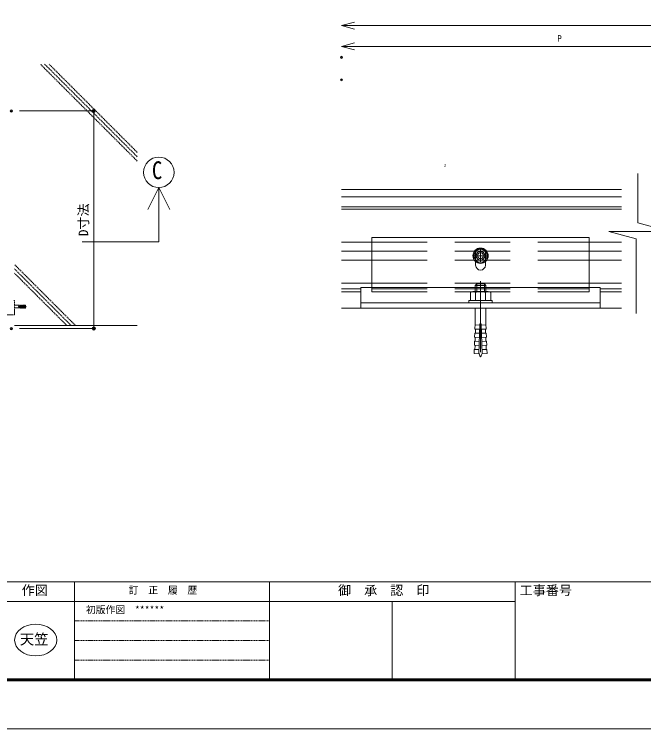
# Model space of a CAD drawing. Units: millimetres, scale not verified. Extents: x -1261 to 1262, y -891 to 891.
# Drawn here: x -300 to 279, y -891 to -234 of the extents above; entities that cross this region are included whole.
import ezdxf
from ezdxf.enums import TextEntityAlignment as Align

# ---------------------------------------------------------------- set-up
doc = ezdxf.new("R2010")
doc.units = ezdxf.units.MM
doc.header["$LTSCALE"] = 4
doc.header["$PDMODE"] = 32
doc.header["$PDSIZE"] = 2
for name, pattern in [('USER1', [19.1, 12.7, -6.4]), ('USER2', [51, 31.8, -6.4, 6.4, -6.4]), ('USER3', [6.5, 0.1, -6.4]), ('USER5', [0.375, 0.25, -0.125])]:
    doc.linetypes.add(name, pattern=pattern)
for name, color, linetype, lineweight in [('0-0_0', 3, 'Continuous', 18), ('0-1_CSLAYER2', 7, 'Continuous', 18), ('0-2_金物', 6, 'Continuous', 18), ('0-3_Defpoints', 7, 'Continuous', 18), ('0-4_41_U+FF71_U+FF99_U+FF90', 7, 'Continuous', 18), ('0-6_CSLAYER3', 7, 'Continuous', 18), ('0-9_2躯体線', 4, 'USER5', 18), ('0-A_WAKU', 7, 'Continuous', 18)]:
    doc.layers.add(name, color=color, linetype=linetype, lineweight=lineweight)
doc.layers.add('0-7_MOJI', color=7, linetype='Continuous')
doc.styles.add('ＭＳ ゴシック', font='')
doc.styles.get('ＭＳ ゴシック').set_extended_font_data('MS Gothic')

# ---------------------------------------------------------------- blocks, each defined once
blk = doc.blocks.new('_Open30')
at = {"layer": '0-0_0', "color": 7, "lineweight": 9}
blk.add_line((0, 0), (-1, 0), dxfattribs=at)
blk.add_lwpolyline([(-1, 0.2679), (0, 0), (-1, -0.2679)], dxfattribs=at)
blk = doc.blocks.new('D43')
at = {"layer": '0-1_CSLAYER2', "lineweight": 9}
for p in [(2492.997, 530.694), (2870.014, 527.84)]:
    blk.add_line(p, (2870.014, 530.694), dxfattribs=at)
at = {"layer": '0-3_Defpoints'}
for p in [(2870.014, 530.694), (2480.997, 520.64), (2870.014, 520.64)]:
    blk.add_point(p, dxfattribs=at)
at = {"layer": '0-1_CSLAYER2', "xscale": 12, "yscale": 12, "rotation": 180}
blk.add_blockref('_Open30', (2480.997, 530.694), dxfattribs=at)
at = {"layer": '0-1_CSLAYER2', "style": 'ＭＳ ゴシック'}
blk.add_text('P', height=6.158, dxfattribs=at).set_placement((2679.405, 533.094), align=Align.BOTTOM_LEFT)
blk = doc.blocks.new('_Origin2')
at = {"layer": '0-0_0', "color": 7, "lineweight": 9}
blk.add_line((-0.5, 0), (-1, 0), dxfattribs=at)
for radius in [0.5, 0.25]:
    blk.add_circle((0, 0), radius, dxfattribs=at)
blk = doc.blocks.new('D73')
at = {"layer": '0-1_CSLAYER2', "lineweight": 9}
for p, q in [((2185.077, 471.359), (2253.397, 471.359)), ((2253.397, 468.359), (2253.397, 274.359)), ((2185.077, 271.359), (2253.397, 271.359))]:
    blk.add_line(p, q, dxfattribs=at)
at = {"layer": '0-3_Defpoints'}
for p in [(2177.577, 471.359), (2177.577, 271.359), (2253.397, 271.359)]:
    blk.add_point(p, dxfattribs=at)
at = {"layer": '0-1_CSLAYER2', "xscale": 3, "yscale": 3}
for p, rotation in [((2253.397, 471.359), 90), ((2253.397, 271.359), 270)]:
    blk.add_blockref('_Origin2', p, dxfattribs=dict(at, rotation=rotation))
at = {"layer": '0-1_CSLAYER2', "style": 'ＭＳ ゴシック'}
blk.add_text('D寸法', height=8.798, rotation=90, dxfattribs=at).set_placement((2250.847, 356.359), align=Align.BOTTOM_LEFT)
blk = doc.blocks.new('A$C3B587350')
at = {"layer": '0-2_金物', "color": 7}
for p, q in [((-5, 0), (-5, -14.336)), ((5, 0), (5, -14.336)), ((-5, -14.336), (-5.171, -19.22)), ((-5.171, -19.22), (-0.816, -19.372)), ((-5.04, -15.472), (-0.682, -15.624)), ((-4.546, -19.241), (-4.677, -22.989)), ((-0.628, -14.489), (-1.584, -41.88)), ((-0.625, -14.336), (0.625, -14.336)), ((0.628, -14.489), (1.584, -41.88)), ((5.04, -15.472), (0.682, -15.624)), ((5.171, -19.22), (0.816, -19.372)), ((4.546, -19.241), (4.677, -22.989)), ((5, -14.336), (5.171, -19.22)), ((-5.301, -22.967), (-5.432, -26.715)), ((-5.301, -22.967), (-0.947, -23.119)), ((5.301, -22.967), (0.947, -23.119)), ((-5.563, -30.463), (-5.694, -34.21)), ((-5.563, -30.463), (-1.208, -30.615)), ((-5.432, -26.715), (-1.077, -26.867)), ((-4.808, -26.737), (-4.939, -30.484)), ((5.563, -30.463), (1.208, -30.615)), ((4.808, -26.737), (4.939, -30.484)), ((-5.825, -37.958), (-5.957, -41.727)), ((-5.825, -37.958), (-1.47, -38.11)), ((-5.694, -34.21), (-1.339, -34.362)), ((-5.069, -34.232), (-5.2, -37.98)), ((5.825, -37.958), (1.47, -38.11)), ((5.069, -34.232), (5.2, -37.98)), ((5.825, -37.958), (5.957, -41.727)), ((-1.636, -41.878), (-5.957, -41.727)), ((1.636, -41.878), (5.957, -41.727))]:
    blk.add_line(p, q, dxfattribs=at)
at = {"layer": '0-2_金物', "color": 7, "linetype": 'USER3'}
blk.add_line((0.625, -14.336), (-0.625, -14.336), dxfattribs=at)
at = {"layer": '0-2_金物', "color": 7}
for points in [[(5.301, -22.967), (5.432, -26.715), (1.077, -26.867)], [(5.563, -30.463), (5.694, -34.21), (1.339, -34.362)]]:
    blk.add_lwpolyline(points, dxfattribs=at)
for centre, start, end in [((8.166, -39.543), 185.77609, 213.13954), ((-8.166, -39.543), 326.86046, 354.22391)]:
    blk.add_arc(centre, 9.753, start, end, dxfattribs=at)
blk = doc.blocks.new('_Small')
at = {"layer": '0-0_0', "color": 7, "lineweight": 9}
blk.add_circle((0, 0), 0.25, dxfattribs=at)
blk = doc.blocks.new('D75')
at = {"layer": '0-1_CSLAYER2', "lineweight": 9}
for p in [(2492.997, 549.834), (3380.054, 427.888)]:
    blk.add_line(p, (3380.054, 549.834), dxfattribs=at)
at = {"layer": '0-3_Defpoints'}
for p in [(3380.054, 549.834), (2480.997, 500.016), (3380.054, 420.688)]:
    blk.add_point(p, dxfattribs=at)
at = {"layer": '0-1_CSLAYER2', "xscale": 12, "yscale": 12, "rotation": 180}
blk.add_blockref('_Open30', (2480.997, 549.834), dxfattribs=at)
at = {"layer": '0-1_CSLAYER2', "xscale": 12, "yscale": 12}
blk.add_blockref('_Small', (3380.054, 549.834), dxfattribs=at)
at = {"layer": '0-1_CSLAYER2', "style": 'ＭＳ ゴシック'}
blk.add_text('W ', height=6.158, dxfattribs=at).set_placement((2932.326, 552.234), align=Align.BOTTOM_LEFT)
blk = doc.blocks.new('A$C7F6C16F4')
at = {"layer": '0-2_金物', "color": 7}
for p, q in [((-5, 15.75), (-3.5, 17.25)), ((-5, 10.125), (-5, 15.75)), ((-5, 15.75), (5, 15.75)), ((-3.5, 10.125), (-3.5, 17.25)), ((-3.5, 17.25), (3.5, 17.25)), ((3.5, 10.125), (3.5, 17.25)), ((5, 15.75), (3.5, 17.25)), ((5, 10.125), (5, 15.75)), ((-9.375, 2), (-9.375, 9.223)), ((-7.03, 10.125), (7.03, 10.125)), ((-4.684, 2), (-4.684, 9.223)), ((4.684, 2), (4.684, 9.223)), ((9.375, 2), (9.375, 9.223)), ((-10.625, 2), (10.625, 2)), ((-10.625, 2), (-10.625, 0)), ((10.625, 0), (-10.625, 0)), ((-9.375, 2), (9.375, 2)), ((10.625, 2), (10.625, 0))]:
    blk.add_line(p, q, dxfattribs=at)
for centre, radius, start, end in [((-7.03, 6.625), 3.5, 47.92498, 132.07502), ((0, -2.487), 12.611, 68.19746, 111.80254), ((7.03, 6.625), 3.5, 47.92498, 132.07502)]:
    blk.add_arc(centre, radius, start, end, dxfattribs=at)

msp = doc.modelspace()

# ---------------------------------------------------------------- linework, layer by layer
at = {"layer": '0-0_0'}
msp.add_ellipse((-280.237, -809.473), major_axis=(19.385, 0), ratio=0.755094, dxfattribs=at)
at = {"layer": '0-1_CSLAYER2'}
for p, q in [((258.127, -395.424), (0.782, -395.424)), ((258.127, -402.224), (0.782, -402.224))]:
    msp.add_line(p, q, dxfattribs=at)
at = {"layer": '0-1_CSLAYER2', "color": 3}
for p, q in [((258.127, -411.424), (0.782, -411.424)), ((258.127, -413.424), (0.782, -413.424)), ((28.644, -443.924), (0.782, -443.924)), ((258.127, -443.924), (228.644, -443.924)), ((28.644, -452.124), (0.782, -452.124)), ((258.127, -452.124), (228.644, -452.124)), ((28.644, -460.424), (0.782, -460.424)), ((258.127, -460.424), (228.644, -460.424)), ((28.644, -481.624), (0.782, -481.624)), ((258.127, -481.624), (228.644, -481.624)), ((18.644, -486.624), (0.782, -486.624)), ((18.644, -489.424), (0.782, -489.424)), ((258.127, -486.624), (238.644, -486.624)), ((258.127, -489.424), (238.644, -489.424))]:
    msp.add_line(p, q, dxfattribs=at)
at = {"layer": '0-1_CSLAYER2', "color": 3, "linetype": 'USER5'}
msp.add_line((-300.238, -497.453), (-299.638, -497.453), dxfattribs=at)
msp.add_lwpolyline([(-312.638, -509.853), (-312.638, -510.453), (-299.638, -510.453), (-299.638, -497.453)], dxfattribs=at)
at = {"layer": '0-2_金物', "color": 7}
for p, q in [((273.081, -380.848), (273.081, -426.08)), ((28.644, -439.474), (228.644, -439.474)), ((28.644, -489.424), (28.644, -439.474)), ((228.644, -489.424), (228.644, -439.474)), ((271.75, -509.424), (271.75, -440.654)), ((18.644, -504.424), (18.644, -485.429)), ((238.644, -485.429), (18.644, -485.429)), ((238.644, -504.424), (238.644, -485.429)), ((238.644, -499.424), (18.644, -499.424)), ((238.644, -504.424), (18.644, -504.424))]:
    msp.add_line(p, q, dxfattribs=at)
at = {"layer": '0-2_金物', "linetype": 'USER1'}
for p, q in [((28.644, -443.924), (228.644, -443.924)), ((28.644, -452.124), (228.644, -452.124)), ((28.644, -460.424), (228.644, -460.424)), ((28.644, -481.624), (228.644, -481.624)), ((28.644, -486.624), (228.644, -486.624)), ((28.644, -489.424), (228.644, -489.424))]:
    msp.add_line(p, q, dxfattribs=at)
at = {"layer": '0-2_金物', "color": 7, "linetype": 'USER2'}
for p, q in [((128.644, -462.274), (128.644, -450.274)), ((122.644, -456.274), (134.644, -456.274)), ((128.644, -545.021), (128.644, -479.736))]:
    msp.add_line(p, q, dxfattribs=at)
at = {"layer": '0-2_金物', "color": 4}
msp.add_line((0.782, -504.424), (258.127, -504.424), dxfattribs=at)
at = {"layer": '0-2_金物', "color": 7}
msp.add_lwpolyline([(273.081, -426.08), (302.245, -433.895), (246.522, -433.895), (271.75, -440.654)], dxfattribs=at)
msp.add_lwpolyline([(131.927, -450.173), (125.002, -450.381), (121.719, -456.482), (125.361, -462.376), (132.287, -462.168), (135.569, -456.067)], close=True, dxfattribs=at)
for radius in [7.067, 6, 4, 2.75]:
    msp.add_circle((128.644, -456.274), radius, dxfattribs=at)
at = {"layer": '0-3_Defpoints', "color": 5}
msp.add_line((-1261.481, -891), (1261.519, -891), dxfattribs=at)
at = {"layer": '0-4_41_U+FF71_U+FF99_U+FF90'}
for p, q in [((124.144, -453.974), (124.144, -464.974)), ((133.144, -453.974), (133.144, -464.974))]:
    msp.add_line(p, q, dxfattribs=at)
for centre, start, end in [((128.644, -453.974), 0, 180), ((128.644, -464.974), 180, 0)]:
    msp.add_arc(centre, 4.5, start, end, dxfattribs=at)
at = {"layer": '0-6_CSLAYER3', "color": 4}
for p, q in [((-167.099, -393.646), (-177.099, -413.646)), ((-167.099, -443.646), (-237.66, -443.646))]:
    msp.add_line(p, q, dxfattribs=at)
msp.add_lwpolyline([(-167.099, -443.646), (-167.099, -393.646), (-157.099, -413.646)], dxfattribs=at)
msp.add_circle((-167.099, -379.646), 14, dxfattribs=at)
at = {"layer": '0-9_2躯体線'}
for p, q in [((-186.904, -369.274), (-276.025, -280.153)), ((-186.904, -365.274), (-272.025, -280.153)), ((-186.904, -361.274), (-268.025, -280.153)), ((-243.638, -520.453), (-299.638, -464.453)), ((-247.638, -520.453), (-299.638, -468.453)), ((-251.638, -520.453), (-299.638, -472.453))]:
    msp.add_line(p, q, dxfattribs=at)
at = {"layer": '0-9_2躯体線', "linetype": 'Continuous'}
msp.add_line((-299.638, -520.453), (-186.904, -520.453), dxfattribs=at)
at = {"layer": '0-A_WAKU'}
for p, q in [((-1201.481, -756), (1198.519, -756)), ((-244.481, -756), (-244.481, -846)), ((-65.481, -756), (-65.481, -846)), ((160.519, -756), (160.519, -846)), ((-469.481, -774), (-244.481, -774)), ((-244.481, -774), (-65.481, -774)), ((-65.481, -774), (160.519, -774)), ((47.519, -774), (47.519, -846)), ((-1202.381, -846.9), (1199.419, -846.9)), ((-1201.931, -846.45), (1198.969, -846.45)), ((-1201.481, -846), (1198.519, -846)), ((-1201.031, -845.55), (1198.069, -845.55)), ((-1200.581, -845.1), (1197.619, -845.1))]:
    msp.add_line(p, q, dxfattribs=at)
at = {"layer": '0-A_WAKU', "linetype": 'USER5'}
for p, q in [((-244.481, -792), (-65.481, -792)), ((-244.481, -810), (-65.481, -810)), ((-244.481, -828), (-65.481, -828))]:
    msp.add_line(p, q, dxfattribs=at)

# ---------------------------------------------------------------- block references
at = {"layer": '0-1_CSLAYER2'}
for name, p in [('D75', (-2480.215, -794.612)), ('D43', (-2480.215, -794.612)), ('D73', (-2480.215, -794.612)), ('A$C7F6C16F4', (128.644, -499.424)), ('A$C3B587350', (128.644, -504.424))]:
    msp.add_blockref(name, p, dxfattribs=at)
at = {"layer": '0-1_CSLAYER2', "xscale": 0.24, "yscale": 0.24, "rotation": 90}
msp.add_blockref('A$C3B587350', (-299.638, -503.053), dxfattribs=at)

# ---------------------------------------------------------------- texts
at = {"layer": '0-0_0', "color": 7, "style": 'ＭＳ ゴシック'}
for s, height, p in [('初版作図\u3000******', 6.598, (-234.051, -786.962)), ('天笠', 9.677, (-294.856, -816.492))]:
    msp.add_text(s, height=height, dxfattribs=at).set_placement(p, align=Align.BOTTOM_LEFT)
at = {"layer": '0-2_金物', "color": 7, "style": 'ＭＳ ゴシック', "width": 0.9}
msp.add_text('2', height=2.558, dxfattribs=at).set_placement((95.143, -375.123), align=Align.BOTTOM_LEFT)
at = {"layer": '0-7_MOJI', "style": 'ＭＳ ゴシック', "width": 0.85}
msp.add_text('C', height=16.42, dxfattribs=at).set_placement((-173.446, -390.846), align=Align.BOTTOM_LEFT)
at = {"layer": '0-7_MOJI', "style": 'ＭＳ ゴシック'}
for s, height, p in [('作図', 8.798, (-293.127, -770.845)), ('訂\u3000正\u3000履\u3000歴', 6.598, (-194.737, -768.962)), ('御  承  認  印', 8.798, (-2.31, -770.845)), ('工事番号', 8.798, (164.65, -770.845))]:
    msp.add_text(s, height=height, dxfattribs=at).set_placement(p, align=Align.BOTTOM_LEFT)

doc.saveas('drawing.dxf')
